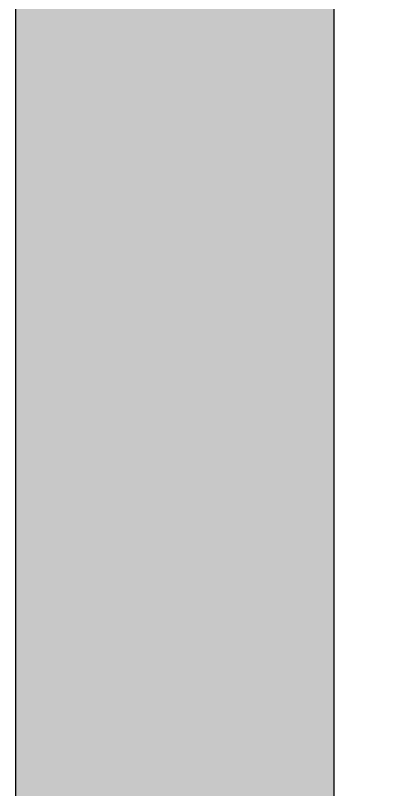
# Model space of a CAD drawing. Header units: inches. Extents: x 2 to 116, y 2 to 108.
# Drawn here: x 33.2344 to 33.4124, y 44.7375 to 45.102 of the extents above; entities that cross this region are included whole.
import ezdxf

# ---------------------------------------------------------------- set-up
doc = ezdxf.new("R2010")
doc.units = ezdxf.units.IN
doc.header["$MEASUREMENT"] = 0
doc.layers.add('PLANTA TUGS_TUES', color=7, linetype='Continuous')

msp = doc.modelspace()

# ---------------------------------------------------------------- hatches: boundary and pattern name
at = {"layer": 'PLANTA TUGS_TUES'}
h = msp.add_hatch(color=256, dxfattribs=at)
h.dxf.hatch_style = 1
h.paths.add_polyline_path([(33.38435, 46.29152), (34.66506, 46.29152), (34.66506, 46.44152), (33.23435, 46.44152), (33.23435, 38.99152), (33.38435, 38.99152)])
h.paths.add_polyline_path([(37.93435, 46.29152), (37.78435, 46.29152), (37.78435, 46.02652), (37.93435, 46.02652), (37.93435, 46.05152)])
h.paths.add_polyline_path([(37.93435, 46.44152), (36.66506, 46.44152), (36.66506, 46.29152), (37.78435, 46.29152), (37.93435, 46.29152)])

# ---------------------------------------------------------------- linework, layer by layer
for p, q in [((33.23435, 52.84152), (33.23435, 32.84152)), ((33.38435, 46.29152), (33.38435, 38.99152))]:
    msp.add_line(p, q)
for p, q in [((33.23435, 52.84152), (33.23435, 32.84152)), ((33.38435, 46.29152), (33.38435, 38.99152))]:
    msp.add_line(p, q, dxfattribs=at)

doc.saveas('drawing.dxf')
